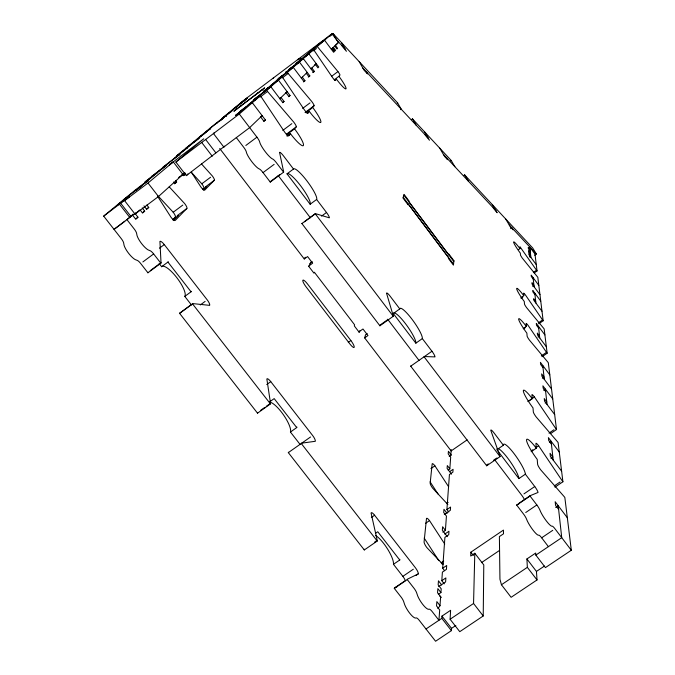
<?xml version="1.0" encoding="UTF-8"?>
<svg xmlns="http://www.w3.org/2000/svg" width="675" height="675" viewBox="0 0 675 675"><rect width="100%" height="100%" fill="white"/><g stroke="black" fill="none" stroke-linecap="round" stroke-linejoin="round"><path stroke-width="1.01" d="M375.57 535.435A18.562 4.97 56.5 0 1 387.712 549.256A18.562 4.97 56.5 0 1 393.466 564.3L402.848 576.357A5.324 1.417 56.8 0 1 405.346 580.643L394.529 587.95A5.451 1.485 57 0 0 394.31 588.389L401.102 597.088A5.484 1.502 57 0 1 403.566 601.273L404.713 604.749A10.943 2.97 57.2 0 0 410.645 614.351A10.943 2.97 57.2 0 0 416.078 617.962A5.493 1.485 57.3 0 1 419.251 620.342L435.577 641.25L451.398 630.644L441.821 618.342L441.973 616.106L450.605 610.301L450.098 619.245L459.768 631.682L483.224 615.971L483.781 564.924L474.795 553.264L470.711 556.031L470.829 552.209L503.432 530.094L503.508 533.807L499.39 536.591L499.947 579.243L501.441 584.752L511.11 597.308L537.022 579.952L536.448 571.43L526.905 558.959L535.714 553.036L535.849 555.095L545.425 567.616L571.312 550.26L564.84 497.467A5.113 0.844 55.9 0 0 564.005 496.437L540.734 469.868A5.113 0.852 55.7 0 1 537.621 464.282L537.216 459.363A17.558 2.894 55.6 0 1 526.542 440.294A17.558 2.894 55.6 0 1 536.304 448.2L531.166 451.718M483.224 615.971L473.555 603.484L474.795 553.264M451.398 630.644L451.524 628.374L441.973 616.106M438.337 594.337L440.935 592.583L441.205 588.803L438.151 584.862L438.463 580.804L441.653 584.921M444.26 583.867L441.788 580.686L442.403 572.105L446.445 569.371L446.698 565.498L442.69 568.215L444.589 570.679M442.69 568.215L444.909 537.334L448.74 534.718L448.968 531.233L444.741 534.119M442.834 532.136L445.407 530.373L446.437 516.08L443.703 512.528L443.956 509.271L447.154 513.422M448.782 511.996L446.909 509.566L449.432 474.525L452.891 472.137L453.077 469.302L449.634 471.673M448.132 470.036L449.837 468.855L450.681 457.169L448.208 453.938L448.411 451.271L451.482 455.288M451.229 449.533L450.875 454.486A3.113 0.768 -37.8 0 1 449.221 456.519M467.151 439.864L451.153 450.934L364.652 337.897L365.555 334.741L367.2 333.56M359.834 330.699L359.311 332.429L354.291 325.873L354.62 324.844L314.364 272.227L313.934 273.139L308.863 266.515L311.04 262.086M219.712 148.492L304.265 258.981L305.159 257.243M323.73 40.424L317.832 45.039L323.747 40.407L321.823 41.833M331.341 49.258L338.479 42.415L331.999 33.75L317.301 46.482A3.957 0.515 53.2 0 0 317.993 47.368L337.939 71.575A3.907 0.515 53.4 0 1 339.938 75.102L338.918 76.309A13.88 1.848 53.4 0 1 346.005 88.847A13.88 1.848 53.4 0 1 336.471 79.203L335.298 80.502A4.025 0.54 53.4 0 1 332.623 77.676L314.255 50.633A4.058 0.548 53.2 0 0 313.58 49.697L287.322 72.436A4.607 0.709 53.1 0 0 288.141 73.465L311.791 101.554A4.573 0.7 53.3 0 1 314.077 105.747L312.668 107.409A16.284 2.54 53.3 0 1 320.777 122.386A16.284 2.54 53.3 0 1 309.302 111.4L307.817 113.155A4.733 0.751 53.3 0 1 304.459 109.957L282.977 77.979A4.75 0.751 53.1 0 0 282.192 76.874L266.633 90.34A5.079 0.861 53 0 0 267.545 91.479L293.802 122.183A5.037 0.852 53.2 0 1 296.266 126.849L294.562 128.866A17.947 3.097 53.3 0 1 303.328 145.572A17.947 3.097 53.3 0 1 290.469 133.718L288.664 135.861A5.231 0.92 53.2 0 1 284.884 132.401L261.267 96.964A5.248 0.92 53 0 0 260.39 95.749L248.147 104.971M286.9 135.295L288.571 133.329L294.562 128.866M306.07 112.826L312.668 107.409M288.638 452.292A5.468 1.552 55.3 0 0 288.318 452.613L364.298 549.948L377.241 541.046L301.252 443.483A5.476 1.502 55.3 0 1 301.565 443.163L315.301 441.298A5.333 1.426 55.2 0 0 312.635 435.51L270.768 381.637A5.349 1.443 54.6 0 0 266.844 378.953L270.515 403.296A5.493 1.519 54.7 0 1 270.456 403.928L257.521 413.168L179.542 313.284L192.468 303.801A5.535 1.544 53.5 0 1 192.881 303.607L209.638 305.362A5.392 1.468 53.6 0 0 207.217 299.869L164.278 244.603A5.434 1.477 52.9 0 0 159.924 241.405L161.013 262.676A5.569 1.552 52.9 0 1 160.852 263.199L147.926 272.784L140.712 263.545A5.586 1.62 52.8 0 0 137.506 260.491L135.152 259.563A11.163 3.215 52.6 0 1 124.099 245.405L123.584 242.654A5.611 1.62 52.5 0 0 121.297 238.672L103.688 216.118L129.296 196.737L124.588 200.661L135.042 214.102L158.473 196.526L182.933 174.428L173.273 161.89L169.189 164.962L203.707 138.805L175.871 162.042L186.334 175.627L187.903 173.956M169.206 186.823L184.722 203.648A4.97 1.232 52.8 0 1 186.882 208.448L175.171 220.472A5.155 1.325 52.8 0 1 171.07 217.35L157.444 196.079M201.547 164L212.313 175.93A4.522 1.021 52.9 0 1 214.346 180.242L204.685 190.156A4.674 1.088 52.9 0 1 201.057 187.237L191.202 172.024M173.45 220.582L178.428 215.485L172.614 219.831L175.331 217.063A4.961 1.274 52.8 0 0 173.205 212.245L158.321 196.231M203.352 190.021L206.862 186.435L203.074 189.27M202.677 189.262L203.808 188.114A4.514 1.055 52.8 0 0 201.8 183.794L191.675 172.657M260.39 95.749L252.323 102.735L265.393 119.956L263.993 121.357L260.702 117.028M279.433 98.719L281.053 97.504L284.04 101.461L282.859 102.634L270.818 86.712L253.859 99.638L257.782 96.685M268.338 87.598L263.343 91.496L278.429 80.131L290.039 95.504L288.925 96.618L286.006 92.753M302.29 77.136L304.965 80.696L304.012 81.641L293.228 67.314L278.075 78.848L281.602 76.191M286.774 71.39L285.753 72.259L299.388 61.99L309.825 75.87L308.922 76.773L306.298 73.288M311.825 67.981L314.373 71.364L313.512 72.217L303.286 58.615L288.934 69.533L292.292 67.002M279.855 98.66L287.137 91.665L285.466 92.931M301.32 78.064L307.218 72.402M310.956 68.825L316.28 63.712L314.66 64.935M338.715 42.196L335.399 45.377L337.593 48.313L336.943 48.963L334.741 46.001M214.329 132.713L213.427 133.481L223.788 147.032L224.657 146.213L186.334 175.627M135.169 213.604L137.97 217.215L135.734 219.248L132.342 214.895L126.959 219.679L134.224 229.002A5.619 1.569 52.5 0 1 136.519 232.976L137.076 235.71A11.18 3.122 52.7 0 0 148.129 249.902L150.449 250.864A5.594 1.569 52.8 0 1 153.638 253.935L160.852 263.199M142.222 207.908L144.695 211.098L142.543 213.055L140.324 210.203M146.88 205.006L148.745 207.419L146.644 209.326L143.977 205.892M175.458 180.487L176.656 182.031L174.884 183.642L173.618 182.005M247.354 98.027L245.599 99.318M180.098 176.369L178.85 177.491L182.933 174.428M135.042 214.102L139.615 210.018M208.727 129.853L199.868 137.008L210.718 128.385L209.166 129.524M124.807 221.299L114.033 229.373L136.485 212.372M437.864 608.513L439.973 605.888L440.632 596.759A3.923 1.198 -39.1 0 0 439.796 596.27M129.229 195.927L117.914 204.829L129.229 195.927L121.778 201.631M175.871 162.042L239.304 113.999L252.323 102.735L235.448 115.442L241.203 110.936M239.659 112.269L259.116 95.538L270.818 86.712M267.114 88.661L282.682 75.271M315.647 46.913L299.101 61.147L308.838 53.806L318.76 67.011L317.933 67.829L315.453 64.513M317.841 45.023L321.418 42.137M312.677 49.157L311.901 49.815L324.557 40.196L333.602 52.279L334.277 51.612L332.032 48.6L332.674 47.984L334.91 50.979L335.576 50.321L333.349 47.343M261.849 90.188L264.642 87.826L236.393 109.173M255.125 95.268L255.698 94.77M257.428 93.319L257.993 92.838M297.616 59.721L298.823 58.7M240.578 106.228L241.194 105.713M243.025 104.178L243.624 103.672M273.189 78.14L273.637 77.768M124.588 200.661L148.011 183.018L173.273 161.89M237.009 108.658L233.887 111.274L262.415 89.716M243.143 101.199L240.891 103.056L247.421 97.968L240.967 103.005M135.683 190.578L162.852 168.058M174.04 158.794L195.834 140.721M218.877 121.627L242.114 102.372M243.97 101.047L245.025 100.17L233.381 108.953M103.688 216.118L135.624 189.726L147.53 180.757A5.172 1.325 52.4 0 1 147.977 181.356M145.555 182.461A5.003 1.282 52.4 0 1 145.1 181.896L179.575 154.204A4.691 1.088 52.5 0 1 179.98 154.744M177.162 156.684A4.548 1.055 52.5 0 1 176.546 155.917L216.599 122.825L225.88 115.822A4.008 0.793 52.8 0 1 226.387 116.522M222.632 118.572A3.89 0.776 52.8 0 1 222.278 118.125L244.772 99.537L331.999 33.75M243.076 101.25L245.202 99.622M132.418 214.625L133.009 214.169M299.422 59.29L301.075 58.05M329.957 36.264L333.256 33.775L397.642 102.929L401.296 109.266A3.4 2.362 -30.3 0 1 400.672 109.662M222.278 118.125L231.373 111.265A3.89 0.751 52.8 0 0 231.727 111.713M317.301 46.482L308.002 53.485A3.949 0.54 53.2 0 0 308.703 54.371M303.286 58.615L289.162 69.694L299.388 61.99M304.096 56.852L313.58 49.697M220.143 120.58L223.307 118.193L209.351 128.807M300.004 60.362L295.861 63.585L308.838 53.806M313.343 50.87L316.44 48.533M205.765 132.123L210.668 128.427M199.918 136.966L204.922 133.194M185.541 148.483L199.277 138.13L194.332 141.969M176.546 155.917L187.135 147.935A4.556 1.029 52.6 0 0 187.338 148.196M287.322 72.436L276.463 80.612A4.607 0.743 53 0 0 277.079 81.397M271.063 85.261L282.192 76.874M175.753 157.368L179.415 154.609L163.012 167.096M282.378 77.811L288.141 73.465M153.731 174.935L151.453 176.648L166.657 165.189L160.988 169.602M145.1 181.896L156.701 173.154A5.003 1.24 52.4 0 0 156.929 173.441M266.633 90.34L254.711 99.326A5.071 0.903 52.9 0 0 255.395 100.187M144.509 183.262L148.517 180.242L142.433 184.984M245.987 106.827L240.359 111.223L244.493 108.11M137.843 188.789L141.927 185.709L123.39 199.834M260.086 97.09L267.545 91.479M118.142 204.635L124.478 199.868M312.702 72.613L314.373 71.364M308.256 77.051L309.825 75.87M303.353 81.903L304.965 80.696M181.558 175.171L184.908 172.665M260.525 116.859L262.128 115.653L249.666 127.617L223.788 147.032M183.136 175.736L185.642 173.855L183.971 175.382L182.807 173.863M288.47 96.685L290.039 95.504M174.293 183.803L176.656 182.031M282.42 102.676L284.04 101.461M146.382 209.191L148.745 207.419M263.773 121.179L265.393 119.956M142.619 212.659L144.695 211.098M135.861 218.801L137.97 217.215M331.779 76.191L337.939 71.575M245.827 145.479L256.939 137.168L239.304 113.999M334.252 79.802L338.918 76.309M334.893 80.384L336.471 79.203M201.8 183.794L210.566 177.247M302.645 108.388L309.994 102.895M205.563 186.806L214.346 180.242M305.066 112.472L314.077 105.747M173.205 212.245L182.798 205.082M282.791 130.402L291.828 123.66M307.083 113.054L309.302 111.4M177.255 215.629L186.882 208.448M286.377 134.224L296.266 126.849M287.069 136.249L290.469 133.718M159.443 248.198L164.278 244.603M142.864 261.942L153.638 253.935M236.334 137.616L243.608 147.142A5.695 1.148 53 0 1 246.316 151.951A11.332 2.27 53.1 0 0 251.767 161.612A11.332 2.27 53.1 0 0 259.301 168.961A5.678 1.139 53.2 0 1 263.031 172.606L274.143 164.354M150.247 270.667L161.013 262.676M279.83 174.563L270.321 181.617A5.653 1.131 53.3 0 1 270.253 182.073L283.584 172.184A5.662 1.08 53.3 0 0 283.635 171.745L279.543 152.364A5.518 1.021 53.3 0 1 283.534 155.933L293.49 169.028A19.17 3.552 53.5 0 1 307.091 181.111A19.17 3.552 53.5 0 1 316.626 199.479L326.506 212.482A5.476 1.012 53.7 0 1 329.282 217.814L315.529 213.654A5.628 1.072 53.7 0 0 315.225 213.764L301.894 223.543L379.915 325.797L393.247 316.28A5.577 1.055 54.5 0 0 393.196 315.714L386.513 293.119A5.434 1.004 54.4 0 1 390.082 296.139L399.786 308.914A18.917 3.459 54.6 0 1 411.919 319.14A18.917 3.459 54.6 0 1 422.331 338.588L431.958 351.253A5.417 0.987 54.8 0 1 434.987 356.898L424.254 356.527A5.56 1.046 54.9 0 0 424.06 356.763L500.048 456.612L486.709 465.784L410.721 366.179A5.552 1.097 54.9 0 1 410.932 365.934M159.165 263.528L161.654 266.718L167.932 262.069A18.866 5.197 53.2 0 1 168.294 261.773M316.626 199.479L310.146 204.247L287.01 173.838L293.49 169.028M191.565 305.117L184.781 296.401L191.059 291.786A18.866 5.197 53.2 0 0 191.303 291.338M190.73 305.184L179.963 313.082A5.527 1.595 53.5 0 0 179.542 313.284M304.425 221.797L315.529 213.654M200.289 304.948L205.124 301.404M321.519 216.127L326.506 212.482M304.265 258.981L307.581 256.559L312.643 263.191L308.5 266.203M309.817 263.537L312.28 261.74M266.735 384.531L270.768 381.637M358.822 331.948L362.964 328.995L367.968 335.526L364.652 337.897M348.283 342.352L350.857 340.521L307.462 283.922A6.522 1.434 54 0 0 302.83 280.243A6.522 1.434 54 0 0 306.079 286.85L349.802 343.853A6.488 1.417 54.6 0 0 354.223 347.271A6.488 1.417 54.6 0 0 350.857 340.521M510.612 228.639L511.844 227.762L513.076 229.812L510.452 227.003L505.558 218.843M269.46 401.979L274.177 398.613L296.713 427.587L290.436 432.042L300.054 444.395M422.331 338.588L415.851 343.178L393.297 313.538L399.786 308.914M260.567 410.392L264.71 407.438M266.203 406.375L269.688 403.886M380.616 324.7L387.56 319.739M518.678 249.522L519.952 248.619L519.902 246.662L537.047 270.945L534.195 272.962M528.5 250.906L530.027 249.826L528.263 247.447L528.39 248.67L530.17 251.058M529.47 256.947L530.719 256.07L528.922 253.648L529.048 254.914L536.271 264.617M534.667 255.243L536.363 254.036L532.71 247.995L464.619 174.867A3.172 2.067 -30.7 0 0 463.953 175.466M533.351 272.455L536.524 270.211M288.318 452.613L310.534 436.995M410.721 366.179L431.958 351.253M532.592 286.276L533.942 285.323L531.993 282.715L532.153 284.2L539.958 294.663M520.923 297.734L523.808 295.701L523.631 293.161A3.544 0.422 54.6 0 1 525.614 295.228L542.565 319.933A3.561 0.422 54.7 0 0 543.164 320.768L538.844 323.789M521.117 298.401L522.754 297.245M523.218 328.573L526.323 326.396L526.112 323.452A3.814 0.489 54.8 0 1 528.247 325.612L546.497 352.325A3.839 0.489 54.9 0 0 547.147 353.219L542.152 356.695M523.623 328.852L525.167 327.772M538.245 322.962L542.565 319.933M538.009 337.103L539.528 336.04L537.325 333.104L537.528 334.994L546.353 346.773M541.333 355.919L546.497 352.325M542.388 378.245L544.05 377.097L541.645 373.899L541.89 376.161L551.534 388.994M543.67 390.285L545.375 389.104L547.062 404.46M430.928 468.593L434.911 465.843L448.639 486.768M527.892 401.515L534.423 396.993L555.753 428.498A4.48 0.658 55.4 0 0 556.504 429.545L550.53 433.637M528.348 401.363L532.246 398.672L531.925 394.816A4.472 0.667 55.2 0 1 534.423 396.993M371.377 517.472L374.6 515.244L415.429 567.785A5.333 1.375 56.7 0 1 418.331 573.851L415.91 575.505M545.172 403.051L546.784 401.937L544.261 398.587L544.531 401.093L554.664 414.56M375.401 533.377L377.764 531.748L399.743 560.005L393.466 564.3M503.381 445.247L496.901 449.71L518.889 478.6L525.369 474.179A18.858 3.341 55.6 0 0 514.131 453.718A18.858 3.341 55.6 0 0 503.381 445.247L493.923 432.802A5.408 0.97 55.5 0 0 490.767 430.287L499.905 455.929A5.552 1.021 55.6 0 1 500.048 456.612M374.718 542.008L376.372 540.869M488.287 463.919L486.582 465.092A5.543 1.063 55.7 0 1 486.709 465.784M493.408 460.392L495.121 459.219M495.458 458.983L496.935 457.971M446.546 503.44L448.149 502.343M549.011 433.122L553.939 429.739M425.512 523.353L429.519 520.611L444.741 544.025M531.25 450.858L532.896 449.736M535.359 448.048L538.65 445.787L562.089 480.625A4.936 0.793 55.7 0 0 562.916 481.773L554.96 487.173M446.909 509.566L450.571 507.052L450.36 510.283L444.302 514.434M549.442 442.395L551.121 441.248L553.188 460.088M550.91 458.317L552.85 456.983L550.049 453.288L550.378 456.368L561.617 471.234M402.848 576.357L413.328 569.219M523.96 493.881L534.752 486.523L525.369 474.179M519.05 503.238L530.153 495.686L538.017 492.463A5.408 0.953 55.8 0 0 534.752 486.523M394.31 588.389L407.253 579.589A5.459 1.443 56.9 0 1 407.464 579.15L418.331 573.851M548.404 546.649L541.662 537.806A5.577 1.046 56.3 0 0 538.743 535.191A11.104 2.092 56.2 0 1 532.853 529.909A11.104 2.092 56.2 0 1 526.618 519.294A5.569 1.055 56.1 0 0 523.513 514.021L516.721 505.119L530.061 496.049A5.56 1.004 55.9 0 1 530.153 495.686M441.138 562.807L443.711 561.052M554.302 485.916L560.098 481.975M441.948 563.937L443.23 563.06M525.732 512.511L536.844 504.968L530.061 496.049M441.788 580.686L445.88 577.918L445.61 581.934L438.699 586.617M555.685 507.44L558.217 505.727L561.735 537.68L535.849 555.095M481.477 562.629L499.492 550.454M541.662 537.806L552.766 530.314M426.001 628.982L441.821 618.342M450.098 619.245L473.555 603.484M501.441 584.752L527.352 567.346L526.905 558.959M451.524 628.374L455.836 625.48M536.448 571.43L544.455 566.055M394.529 587.95L397.347 586.558M518.923 503.871L516.831 504.748A5.552 1.055 56 0 0 516.721 505.119M443.053 564.553L426.862 547.594A5.046 1.24 56.5 0 1 424.077 541.89L426.482 518.636A4.86 1.148 56.2 0 1 429.519 520.611M345.195 49.14L336.867 40.213L333.256 33.775M362.821 68.04L428.212 138.122M443.391 154.389L495.914 210.684M509.228 224.952L536.363 254.036M411.758 119.475A3.333 2.287 -30.4 0 1 412.459 118.842L451.212 160.473L454.882 166.708M447.854 504.52L432.709 488.211A4.573 1.029 55.9 0 1 430.169 483.165L432.169 463.885A4.413 0.962 55.7 0 1 434.911 465.843M440.935 592.583L437.856 588.625L437.543 592.777L441.248 597.552M439.999 605.618L436.86 601.594L436.531 605.905L439.687 609.955L438.944 620.274L432.194 611.609A5.501 1.443 57.2 0 0 429.047 609.213A10.96 2.877 57 0 1 423.672 605.551A10.96 2.877 57 0 1 417.707 595.958L416.526 592.49A5.493 1.451 56.9 0 0 414.045 588.305L407.253 579.589M167.932 262.069L191.059 291.786M120.682 203.226L130.992 216.489M119.483 204.221L129.836 217.519M192.468 303.801L270.456 403.928M148.011 183.018L158.473 196.526M445.407 530.373L442.614 526.745L442.344 530.187L447.348 536.667M470.829 552.209L473.377 555.517M205.529 139.345L215.848 152.82M201.766 142.543L212.237 156.195M527.352 567.346L537.022 579.952M449.837 468.855L447.314 465.564L447.095 468.366L451.533 474.154M283.584 172.184L276.37 162.7A5.687 1.088 53.3 0 0 272.658 159.022A11.357 2.168 53.2 0 1 265.182 151.605A11.357 2.168 53.2 0 1 259.673 141.961A5.704 1.088 53.1 0 0 256.939 137.168M315.225 213.764L393.247 316.28M571.312 550.26L554.993 528.82A5.586 0.996 56.2 0 0 552.099 526.171A11.121 1.991 56.1 0 1 546.278 520.838A11.121 1.991 56.1 0 1 539.975 510.241A5.577 1.004 56 0 0 536.844 504.968M278.168 175.517L310.399 217.823M387.636 319.224L419.006 360.399M494.37 459.337L521.8 495.349A5.4 0.996 55.9 0 1 524.458 499.61M263.031 172.606L270.253 182.073M567.321 517.725L555.179 501.727L555.567 505.364L558.622 509.397M551.441 444.175L548.708 440.556L548.395 437.645L559.263 452.039M549.796 374.836L540.422 362.348L540.658 364.508L543.012 367.647M403.869 195.092L453.828 261.562M403.228 197.286L453.558 264.229M552.749 398.908L542.911 385.83L543.164 388.209L545.636 391.5M544.894 334.901L536.304 323.426L536.498 325.232L538.658 328.118M538.819 285.356L531.191 275.122L531.343 276.548L533.258 279.113M540.751 301.126L532.82 290.495L532.98 292.039L534.971 294.705M535.714 301.438L533.689 298.721L533.858 300.333L541.991 311.217M530.449 253.648L528.66 251.243L528.795 252.492L530.592 254.905M430.085 481.823L438.075 494.041M424.162 538.026L438.792 560.63M492.244 204.533L497.138 212.743L493.206 207.782M464.619 174.867L468.29 181.077M446.377 157.587L447.601 159.68L444.623 156.49L439.72 148.129M424.55 131.828L429.443 140.231L425.123 134.814M412.459 118.842L416.121 125.153M366.289 71.744L367.504 73.887L364.044 70.183L359.193 61.636M341.584 42.719L346.41 51.3L341.609 45.292M537.047 270.945L534.971 253.986L529.706 246.907L530.862 257.344M543.164 320.768L537.832 277.315L522.079 257.833L520.526 255.277L520.315 253.142A11.062 1.181 54.4 0 1 513.624 242.139A11.062 1.181 54.4 0 1 519.952 248.619M547.147 353.219L544.168 328.961A3.645 0.447 54.8 0 0 543.569 328.185L526.702 307.775A3.637 0.447 54.7 0 1 524.492 304.062L524.281 301.514A12.563 1.519 54.6 0 1 516.662 288.74A12.563 1.519 54.6 0 1 523.808 295.701M556.504 429.545L548.311 362.728A3.94 0.515 55 0 0 547.661 361.901L529.504 340.175A3.932 0.515 54.8 0 1 527.116 336.108L526.871 333.146A13.551 1.763 54.8 0 1 518.645 319.165A13.551 1.763 54.8 0 1 526.323 326.396M562.916 481.773L558.098 442.53A4.615 0.7 55.5 0 0 557.339 441.585L536.144 416.914A4.624 0.709 55.3 0 1 533.334 411.961L532.997 407.902A15.913 2.396 55.2 0 1 523.327 390.96A15.913 2.396 55.2 0 1 532.246 398.672M533.098 277.678L534.102 286.816M534.803 293.152L535.891 303.05M538.456 326.295L539.738 337.939M542.767 365.47L544.303 379.375M536.304 448.2L535.925 443.551A4.919 0.793 55.5 0 1 538.65 445.787M397.642 102.929A3.392 2.362 -30.3 0 1 397.229 103.199M451.212 160.473A3.223 2.135 -30.6 0 1 450.622 160.836M216.599 122.825A4.008 0.818 52.7 0 1 216.937 123.289M148.095 272.261A5.56 1.603 52.9 0 1 147.926 272.784M161.654 266.718A18.858 5.282 53.2 0 1 176.631 277.425A18.858 5.282 53.2 0 1 184.781 296.401M257.588 412.518A5.484 1.569 54.7 0 1 257.521 413.168M269.561 402.123A18.613 5.147 54.9 0 1 283.475 414.847A18.613 5.147 54.9 0 1 290.436 432.042M296.857 427.022A18.622 5.071 54.9 0 1 296.713 427.587M364.272 549.188A5.459 1.51 56.4 0 1 364.298 549.948M377.241 541.046A5.468 1.468 56.3 0 0 377.207 540.295L371.073 513.059A5.324 1.392 56.1 0 1 374.6 515.244M399.786 559.322A18.579 4.894 56.5 0 1 399.743 560.005M168.733 162.371A4.683 1.122 52.5 0 1 169.138 162.911M135.624 189.726A5.164 1.367 52.3 0 1 135.852 190.021M301.894 223.543A5.611 1.122 53.7 0 1 302.206 223.425M379.873 325.223A5.569 1.105 54.5 0 1 379.915 325.797M497.045 448.926A18.849 3.426 55.7 0 1 508.621 459.329A18.849 3.426 55.7 0 1 518.889 478.6M393.297 313.538A18.9 3.544 54.6 0 1 405.506 323.705A18.9 3.544 54.6 0 1 415.851 343.178M287.01 173.838A19.153 3.637 53.5 0 1 300.679 185.844A19.153 3.637 53.5 0 1 310.146 204.247M288.571 133.329A17.938 3.172 53.2 0 1 289.744 134.899M307.218 111.476A16.276 2.607 53.3 0 1 308.281 112.911M453.895 260.702L453.44 265.14L448.419 258.474L448.529 257.588L408.265 204.036L408.063 204.787L402.992 198.037L404.055 194.383L409.067 201.057L408.864 201.791L448.833 254.973L448.934 254.112L453.895 260.702"/></g></svg>
